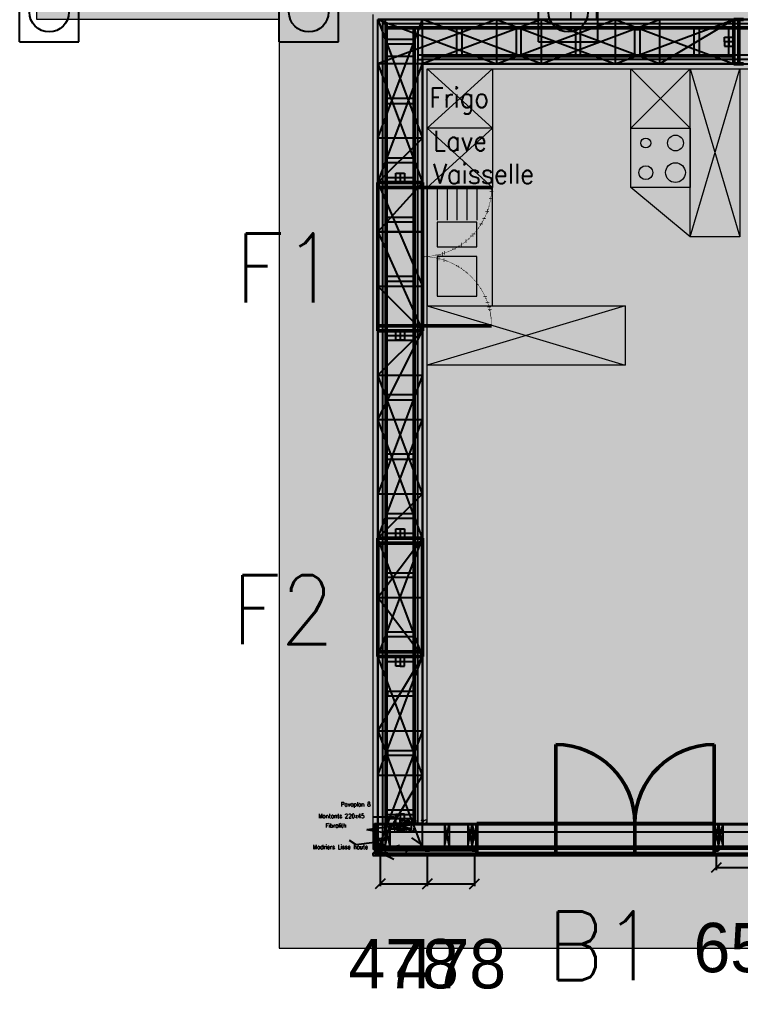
# Model space of a CAD drawing. Header units: millimetres. Extents: x -2139 to 106248, y 9575 to 78000.
# Drawn here: x 44817 to 52109, y 24085 to 33975 of the extents above; entities that cross this region are included whole.
import ezdxf

# ---------------------------------------------------------------- set-up
doc = ezdxf.new("R2010")
doc.units = ezdxf.units.MM
doc.linetypes.add('ACAD_ISO07W100', pattern=[3, 0, -3])
doc.linetypes.add('DOT2', pattern=[3.175, 0, -3.175])
for name, color, linetype, lineweight, true_color in [('Amenagement_interieur ... MaisonInner', 7, 'Continuous', 0, 0xffffff), ('Amenagement_interieur ... Vue_en_plan_SASInner', 7, 'Continuous', 0, 0xffffff), ('Fondations ... Decaissement', 8, 'Continuous', 0, 0x808080), ('Fondations ... Plots Carport', 253, 'Continuous', 25, 0xa0a0a4), ('Lisse_basse ... Madrier', 1, 'Continuous', 25, 0xff0000), ('Lisse_haute', 1, 'Continuous', 25, 0xff0000), ('Lisse_haute ... Madrier', 1, 'Continuous', 25, 0xff0000), ('Menuiseries', 136, 'Continuous', 50, 0x008080), ('Menuiseries ... Précadres', 136, 'Continuous', 25, 0x008080), ('Menuiseries ... Repères', 5, 'Continuous', 25, 0x0000ff), ('Mur paille ... Impaire120mm', 30, 'Continuous', 25, 0xff7f00), ('Mur paille ... Paire120mm', 40, 'Continuous', 25, 0xffaa00), ('Ossature_Bois ... 75x75', 1, 'Continuous', 25, 0xff0000), ('Ossature_Bois ... Bardage', 20, 'Continuous', 25, 0xff5500), ('Ossature_Bois ... Fibralith', 178, 'Continuous', 25, 0x000000), ('Ossature_Bois ... Isoroof 22', 30, 'Continuous', 25, 0xff7f00), ('Ossature_Bois ... Montant 220x45', 16, 'Continuous', 25, 0x850e0e), ('Ossature_Bois ... Notes', 178, 'Continuous', 25, 0x000000), ('Ossature_Bois ... Pavaplan 8', 178, 'Continuous', 25, 0x000000), ('Ossature_Bois ... Tasseaux', 44, 'Continuous', 25, 0xab7b00)]:
    doc.layers.add(name, color=color, linetype=linetype, lineweight=lineweight, true_color=true_color)
doc.styles.add('QCADDimTextStyle', font='txt')
doc.styles.add('textstyle188', font='Standard')
doc.styles.add('textstyle189', font='Standard')
doc.styles.add('textstyle190', font='Standard')
doc.styles.add('textstyle191', font='Standard')
doc.styles.add('textstyle192', font='Standard')
doc.styles.add('textstyle193', font='Standard')
doc.styles.add('textstyle194', font='Standard')
doc.styles.add('textstyle211', font='Standard')
doc.styles.add('textstyle212', font='Standard')
doc.styles.add('textstyle216', font='Standard')
doc.styles.add('textstyle51', font='standard')
doc.styles.add('textstyle52', font='standard')
doc.dimstyles.new('QCADDimStyle', dxfattribs={"dimtxt": 100, "dimasz": 10, "dimexe": 5, "dimexo": 10, "dimgap": 5, "dimtad": 1, "dimtoh": 1, "dimdec": 4, "dimzin": 0, "dimdsep": 46, "dimtxsty": 'QCADDimTextStyle', "dimcen": 0.09, "dimadec": 0, "dimazin": 0, "dimtfac": 1, "dimtdec": 4, "dimtofl": 0, "dimtmove": 0, "dimatfit": 3, "dimfxl": 1, "dimtolj": 1, "dimtzin": 0, "dimarcsym": 0})
pattern_1 = [(50, (0, 0), (910.923, -79.6954), [95.25, -1047.75]), (355, (0, 0), (-176.214, 955.283), [76.2, -838.2]), (100.451, (75.9, -6.6), (734.7125, 875.583), [80.95, -890.45]), (46.1842, (0, 254), (1355.395, -210.212), [142.875, -1571.625]), (96.6356, (113, 236.5), (1187.021, 1237.128), [121.425, -1335.675]), (351.184, (0, 254), (1187.023, 1237.126), [114.3, -1257.3]), (21, (127, 190.5), (758.0744, -511.3276), [95.25, -1047.75]), (326, (127, 190.5), (309.01, 920.94), [76.2, -838.2]), (71.4514, (190.2, 147.9), (1067.082, 409.614), [80.95, -890.45]), (37.5, (0, 0), (15.443, 422.7752), [0, -828.04, 0, -850.9, 0, -841.375]), (7.5, (0, 0), (334.0983, 500.903), [0, -485.14, 0, -808.99, 0, -320.675]), (-32.5, (-283.2, 0), (677.953, -28.6437), [0, -317.5, 0, -990.6, 0, -1314.45]), (-42.5, (-410.2, 0), (740.646, 127.1325), [0, -412.75, 0, -657.86, 0, -933.45])]

# ---------------------------------------------------------------- blocks, each defined once
blk = doc.blocks.new('Montant220x45')
at = {"layer": 'Ossature_Bois ... Montant 220x45'}
for p, q in [((45, 220), (0, 220)), ((0, 220), (0, 0)), ((0, 220), (45, 0)), ((0, 0), (45, 220)), ((45, 220), (45, 0)), ((0, 0), (45, 0))]:
    blk.add_line(p, q, dxfattribs=at)
blk = doc.blocks.new('Tasseau25x45')
at = {"layer": 'Ossature_Bois ... Tasseaux'}
for p, q in [((0, 25), (0, 0)), ((0, 25), (45, 25)), ((0, 25), (45, 0)), ((45, 25), (0, 0)), ((0, 0), (45, 0)), ((45, 25), (45, 0))]:
    blk.add_line(p, q, dxfattribs=at)
blk = doc.blocks.new('Plot Carport')
at = {"layer": 'Fondations ... Plots Carport'}
for p, q in [((-300, -300), (-300, 300)), ((-300, 300), (300, 300)), ((300, -300), (300, 300)), ((-300, -300), (300, -300))]:
    blk.add_line(p, q, dxfattribs=at)
blk.add_circle((0, 0), 200, dxfattribs=at)
blk = doc.blocks.new('75x75Plan')
at = {"layer": 'Ossature_Bois ... 75x75'}
for p, q in [((75, 75), (0, 75)), ((0, 75), (0, 0)), ((0, 75), (75, 0)), ((0, 0), (75, 75)), ((75, 0), (0, 0)), ((75, 75), (75, 0))]:
    blk.add_line(p, q, dxfattribs=at)
blk = doc.blocks.new('LameBardagePlan')
at = {"layer": 'Ossature_Bois ... Bardage'}
for p, q in [((150, 22), (0, 22)), ((0, 22), (0, 0)), ((150, 0), (0, 22)), ((0, 0), (150, 22)), ((0, 0), (150, 0)), ((150, 22), (150, 0))]:
    blk.add_line(p, q, dxfattribs=at)
blk = doc.blocks.new('*D216')
at = {"layer": 'Ossature_Bois ... Notes', "color": 0, "lineweight": -2}
for p, q in [((51864.5, 25522.5), (51864.5, 25363.8)), ((52519.5, 25522.5), (52519.5, 25363.8)), ((51914.5, 25438.8), (51814.5, 25338.8)), ((52469.5, 25338.8), (52569.5, 25438.8)), ((51864.5, 25388.8), (52519.5, 25388.8))]:
    blk.add_line(p, q, dxfattribs=at)
at = {"layer": 'Ossature_Bois ... Notes', "color": 0, "insert": (52192, 24576.3), "char_height": 500, "attachment_point": 5, "style": 'QCADDimTextStyle'}
blk.add_mtext('\\A1;655', dxfattribs=at)
blk = doc.blocks.new('*D225')
at = {"layer": 'Ossature_Bois ... Notes', "color": 0, "lineweight": -2}
for p, q in [((48464.5, 25522.5), (48464.5, 25200.4)), ((48942, 25522.5), (48942, 25200.4)), ((48514.5, 25275.4), (48414.5, 25175.4)), ((48464.5, 25225.4), (48942, 25225.4)), ((48892, 25175.4), (48992, 25275.4))]:
    blk.add_line(p, q, dxfattribs=at)
at = {"layer": 'Ossature_Bois ... Notes', "color": 0, "insert": (48703.2, 24412.9), "char_height": 500, "attachment_point": 5, "style": 'QCADDimTextStyle'}
blk.add_mtext('\\A1;478', dxfattribs=at)
blk = doc.blocks.new('*D226')
at = {"layer": 'Ossature_Bois ... Notes', "color": 0, "lineweight": -2}
for p, q in [((48942, 25522.5), (48942, 25200.4)), ((49419.5, 25522.5), (49419.5, 25200.4)), ((48992, 25275.4), (48892, 25175.4)), ((48942, 25225.4), (49419.5, 25225.4)), ((49369.5, 25175.4), (49469.5, 25275.4))]:
    blk.add_line(p, q, dxfattribs=at)
at = {"layer": 'Ossature_Bois ... Notes', "color": 0, "insert": (49180.7, 24412.9), "char_height": 500, "attachment_point": 5, "style": 'QCADDimTextStyle'}
blk.add_mtext('\\A1;478', dxfattribs=at)

msp = doc.modelspace()

# ---------------------------------------------------------------- hatches: boundary and pattern name
at = {"layer": 'Fondations ... Decaissement'}
h = msp.add_hatch(dxfattribs=at)
h.set_pattern_fill('AR-CONC', color=256, scale=5, style=0)
h.set_pattern_definition(pattern_1)
h.paths.add_polyline_path([(47442, 24575), (67442, 24575), (67442, 34975), (56692, 34975), (56692, 42925), (44992, 42925), (44992, 33975), (47442, 33975)], flags=0)
h.paths.add_polyline_path([(48442, 25575), (48442, 33975), (50392, 33975), (50392, 34975), (50392, 35475), (50442, 35475), (50442, 41925), (55692, 41925), (55692, 35475), (55742, 35475), (55742, 34975), (55742, 33975), (66442, 33975), (66442, 25575)], flags=0)
at = {"layer": 'Fondations ... Decaissement', "true_color": 0x800000}
h = msp.add_hatch(dxfattribs=at)
h.set_pattern_fill('AR-CONC', color=16, scale=5, style=0)
h.set_pattern_definition(pattern_1)
h.paths.add_polyline_path([(48442, 25575), (48442, 33975), (50392, 33975), (50392, 34975), (50392, 35475), (50442, 35475), (50442, 41925), (55692, 41925), (55692, 35475), (55742, 35475), (55742, 34975), (55742, 33975), (66442, 33975), (66442, 25575)], flags=0)
at = {"layer": 'Ossature_Bois ... Fibralith'}
h = msp.add_hatch(dxfattribs=at)
h.set_pattern_fill('JIS_WOOD', color=256, scale=10, style=0)
h.paths.add_polyline_path([(48442, 25835), (48442, 25535), (48407, 25535), (48407, 25835)], flags=0)
at = {"layer": 'Ossature_Bois ... Isoroof 22'}
h = msp.add_hatch(dxfattribs=at)
h.set_pattern_fill('HONEY', color=256, style=0)
h.set_pattern_definition([(0, (0, 0), (4.7625, 2.74963), [3.175, -6.35]), (120, (0, 0), (-4.76249943, 2.74963099), [3.175, -6.35]), (60, (0, 0), (5.7e-07, 5.49926099), [-6.35, 3.175])])
h.paths.add_polyline_path([(48442, 25607), (66442, 25607), (66442, 25585), (48442, 25585)], flags=0)

# ---------------------------------------------------------------- linework, layer by layer
at = {"layer": 'Amenagement_interieur ... MaisonInner', "color": 0}
for p, q in [((48392, 34025), (48392, 25575)), ((48942, 33475), (65942, 33475)), ((48942, 25835), (48942, 33475)), ((48392, 25575), (48942, 25575))]:
    msp.add_line(p, q, dxfattribs=at)
at = {"layer": 'Amenagement_interieur ... MaisonInner', "color": 4, "linetype": 'DOT2', "true_color": 0x00ffff}
for p, q in [((52042, 33975), (52092, 33975)), ((52042, 33525), (52042, 33975)), ((52092, 33975), (52092, 33525)), ((52142, 33975), (52092, 33975)), ((52092, 33525), (52042, 33525)), ((52092, 33525), (52142, 33525)), ((48392, 32325), (48392, 32275)), ((48892, 32325), (48442, 32325)), ((48442, 32325), (48442, 30825)), ((48442, 32275), (48892, 32275)), ((48892, 30825), (48892, 32325)), ((48892, 32275), (49592, 32275)), ((48942, 32275), (48942, 32325)), ((48392, 30875), (48392, 30825)), ((48442, 30875), (48892, 30875)), ((48892, 30875), (49592, 30875)), ((48942, 30825), (48942, 30875)), ((48442, 30825), (48892, 30825)), ((48892, 28725), (48442, 28725)), ((48442, 28725), (48442, 27525)), ((48892, 27525), (48892, 28725)), ((48442, 28675), (48892, 28675)), ((48442, 27575), (48892, 27575)), ((48442, 27525), (48892, 27525))]:
    msp.add_line(p, q, dxfattribs=at)
at = {"layer": 'Amenagement_interieur ... MaisonInner', "color": 9, "true_color": 0xc0c0c0}
for p, q in [((48942, 32875), (48942, 33475)), ((48942, 33475), (49602, 33475)), ((49602, 33475), (48942, 32875)), ((49602, 32875), (48942, 33475)), ((49602, 33475), (49602, 32875)), ((51002, 33475), (52102, 33475)), ((51002, 32275), (51002, 33475)), ((51002, 33475), (51602, 32875)), ((51602, 33475), (51002, 32875)), ((51602, 31775), (51602, 33475)), ((51602, 33475), (52102, 31775)), ((51602, 31775), (52102, 33475)), ((52102, 33475), (52102, 31775)), ((49602, 32875), (48942, 32875)), ((48942, 32275), (48942, 32875)), ((48942, 32875), (49602, 32275)), ((49602, 32875), (48942, 32275)), ((49602, 32875), (49602, 32275)), ((51002, 32875), (51602, 32875)), ((51002, 32275), (51002, 32875)), ((51602, 32875), (51602, 32275)), ((49602, 32275), (48942, 32275)), ((49602, 32275), (48942, 32275)), ((48942, 32275), (48942, 31075)), ((49042, 32255), (49042, 31945)), ((49142, 32255), (49142, 31945)), ((49242, 32255), (49242, 31945)), ((49342, 32255), (49342, 31945)), ((49442, 32255), (49442, 31945)), ((49602, 31075), (49602, 32275)), ((51602, 32275), (51002, 32275)), ((51602, 31775), (51002, 32275)), ((49442, 31925), (49042, 31925)), ((49042, 31925), (49042, 31675)), ((49442, 31675), (49442, 31925)), ((52102, 31775), (51602, 31775)), ((49042, 31675), (49442, 31675)), ((49442, 31575), (49042, 31575)), ((49042, 31575), (49042, 31175)), ((49442, 31175), (49442, 31575)), ((49042, 31175), (49442, 31175)), ((48942, 31075), (49602, 31075)), ((48942, 30475), (48942, 31075)), ((48942, 31075), (50942, 31075)), ((50942, 31075), (48942, 30475)), ((48942, 31075), (50942, 30475)), ((50942, 31075), (50942, 30475)), ((50942, 30475), (48942, 30475))]:
    msp.add_line(p, q, dxfattribs=at)
at = {"layer": 'Amenagement_interieur ... MaisonInner', "color": 253, "true_color": 0xa0a0a4}
for p, q in [((48892, 25835), (65992, 25835)), ((65992, 25575), (48942, 25575))]:
    msp.add_line(p, q, dxfattribs=at)
at = {"layer": 'Amenagement_interieur ... MaisonInner', "color": 9, "true_color": 0xc0c0c0}
for centre, radius in [((51152, 32725), 50), ((51452, 32725), 80), ((51152, 32425), 70), ((51452, 32425), 100)]:
    msp.add_circle(centre, radius, dxfattribs=at)
at = {"layer": 'Amenagement_interieur ... MaisonInner', "color": 4, "linetype": 'DOT2', "true_color": 0x00ffff}
for centre, start, end in [((48892, 32275), 270, 0), ((48892, 30875), 0, 90)]:
    msp.add_arc(centre, 700, start, end, dxfattribs=at)
at = {"layer": 'Amenagement_interieur ... Vue_en_plan_SASInner', "color": 9, "true_color": 0xc0c0c0}
for p, q in [((50392, 35475), (50392, 33975)), ((50652, 33975), (50652, 35475))]:
    msp.add_line(p, q, dxfattribs=at)
at = {"layer": 'Amenagement_interieur ... Vue_en_plan_SASInner'}
msp.add_line((50392, 33975), (50652, 33975), dxfattribs=at)
at = {"layer": 'Fondations ... Decaissement'}
for p, q in [((44992, 33975), (44992, 42925)), ((47442, 34975), (47442, 33975)), ((47442, 33975), (44992, 33975)), ((47442, 33975), (47442, 24575)), ((47442, 24575), (67442, 24575))]:
    msp.add_line(p, q, dxfattribs=at)
at = {"layer": 'Fondations ... Decaissement', "color": 16, "true_color": 0x800000}
for p, q in [((50392, 33975), (50392, 34975)), ((48442, 25575), (48442, 33975)), ((48442, 33975), (50392, 33975)), ((48442, 25575), (66442, 25575))]:
    msp.add_line(p, q, dxfattribs=at)
at = {"layer": 'Lisse_basse ... Madrier'}
for p, q in [((48442, 25532), (48442, 33975)), ((48442, 33975), (48492, 33975)), ((66442, 33975), (48492, 33975)), ((48517, 33975), (48517, 25560)), ((48517, 33900), (66442, 33900)), ((48817, 33900), (48817, 25835)), ((48892, 25835), (48892, 33900)), ((51992, 33600), (51992, 33900)), ((52042, 33600), (52042, 33900)), ((48817, 33600), (48517, 33600)), ((48892, 33600), (52042, 33600)), ((52042, 33600), (52042, 33525)), ((48817, 33525), (48517, 33525)), ((52042, 33525), (48892, 33525)), ((50442, 33525), (50442, 33525)), ((50442, 33525), (50442, 33525)), ((48517, 32375), (48817, 32375)), ((48517, 32325), (48817, 32325)), ((48517, 30825), (48817, 30825)), ((48517, 30775), (48817, 30775)), ((48517, 28775), (48817, 28775)), ((48517, 28725), (48817, 28725)), ((48517, 27525), (48817, 27525)), ((48517, 27475), (48817, 27475)), ((48517, 25885), (48817, 25885)), ((48517, 25835), (48817, 25835)), ((48517, 25752), (48517, 25827)), ((48517, 25827), (66367, 25827)), ((48817, 25835), (48892, 25835)), ((48517, 25752), (66367, 25752)), ((48517, 25532), (48442, 25532)), ((48517, 25607), (66367, 25607)), ((48517, 25607), (48517, 25532)), ((48517, 25532), (66367, 25532))]:
    msp.add_line(p, q, dxfattribs=at)
at = {"layer": 'Lisse_haute'}
for p, q in [((49242, 33625), (49242, 33875)), ((49292, 33875), (49292, 33625)), ((49842, 33875), (49842, 33625)), ((49892, 33625), (49892, 33875)), ((50442, 33875), (50442, 33625)), ((50492, 33625), (50492, 33875)), ((51042, 33625), (51042, 33875)), ((51042, 33875), (51092, 33875)), ((51092, 33875), (51092, 33625)), ((51642, 33625), (51642, 33875)), ((51692, 33875), (51692, 33625)), ((48542, 33775), (48792, 33775)), ((48792, 33725), (48542, 33725)), ((48792, 33175), (48542, 33175)), ((48542, 33125), (48792, 33125)), ((48542, 32575), (48792, 32575)), ((48792, 32525), (48542, 32525)), ((48542, 31975), (48792, 31975)), ((48792, 31925), (48542, 31925)), ((48792, 31375), (48542, 31375)), ((48542, 31325), (48792, 31325)), ((48542, 30775), (48792, 30775)), ((48792, 30725), (48542, 30725)), ((48792, 30175), (48542, 30175)), ((48542, 30125), (48792, 30125)), ((48792, 29575), (48542, 29575)), ((48542, 29525), (48792, 29525)), ((48542, 28975), (48792, 28975)), ((48792, 28925), (48542, 28925)), ((48542, 28375), (48792, 28375)), ((48792, 28325), (48542, 28325)), ((48542, 27775), (48792, 27775)), ((48792, 27725), (48542, 27725)), ((48542, 27125), (48542, 27175)), ((48542, 27175), (48792, 27175)), ((48792, 27125), (48542, 27125)), ((48542, 26525), (48542, 26575)), ((48542, 26575), (48792, 26575)), ((48792, 26525), (48542, 26525)), ((48542, 25975), (48792, 25975)), ((48792, 25925), (48542, 25925))]:
    msp.add_line(p, q, dxfattribs=at)
at = {"layer": 'Lisse_haute ... Madrier'}
for p, q in [((48442, 33975), (48492, 33975)), ((48442, 25560), (48442, 33975)), ((48487, 33975), (48487, 25560)), ((66442, 33930), (48487, 33930)), ((48492, 33975), (66442, 33975)), ((48532, 33930), (48532, 25835)), ((48532, 33885), (66397, 33885)), ((48802, 25835), (48802, 33885)), ((48847, 33885), (48847, 33575)), ((66352, 33615), (48847, 33615)), ((48847, 25835), (48847, 33575)), ((48847, 33570), (48892, 33570)), ((48892, 33570), (48892, 33525)), ((48892, 33570), (48892, 25835)), ((66042, 33570), (48892, 33570)), ((48892, 33525), (66037, 33525)), ((48532, 25835), (48517, 25835)), ((48517, 25835), (48517, 25560)), ((48847, 25835), (48802, 25835)), ((48892, 25835), (48847, 25835)), ((48487, 25560), (48442, 25560)), ((48517, 25560), (48487, 25560))]:
    msp.add_line(p, q, dxfattribs=at)
at = {"layer": 'Menuiseries'}
for p, q in [((52042, 33525), (52042, 33975)), ((52042, 33975), (52092, 33975)), ((52092, 33525), (52092, 33975)), ((52092, 33975), (52142, 33975)), ((52092, 33525), (52042, 33525)), ((52142, 33525), (52092, 33525)), ((48442, 32275), (48442, 32325)), ((48442, 32325), (48892, 32325)), ((48442, 30875), (48442, 32275)), ((48442, 32275), (48892, 32275)), ((48892, 32325), (48892, 32275)), ((48892, 32275), (48892, 30875)), ((48892, 32275), (49592, 32275)), ((48892, 30875), (48442, 30875)), ((48442, 30875), (48442, 30825)), ((48892, 30825), (48892, 30875)), ((48892, 30875), (49592, 30875)), ((48442, 30825), (48892, 30825)), ((48442, 28675), (48442, 28725)), ((48442, 28725), (48892, 28725)), ((48892, 28725), (48892, 28675)), ((48442, 27525), (48442, 28675)), ((48442, 28675), (48892, 28675)), ((48892, 28675), (48892, 27525)), ((48892, 27575), (48442, 27575)), ((48442, 27575), (48442, 27525)), ((48442, 27525), (48892, 27525)), ((48892, 27525), (48892, 27575)), ((50242, 26635), (50242, 25835)), ((51842, 26635), (51842, 25835)), ((49442, 25835), (49442, 25532)), ((51842, 25835), (49442, 25835)), ((50242, 25835), (50242, 25532)), ((51042, 25835), (51042, 25532)), ((51842, 25835), (51842, 25532)), ((49442, 25532), (51842, 25532))]:
    msp.add_line(p, q, dxfattribs=at)
at = {"layer": 'Menuiseries', "linetype": 'ACAD_ISO07W100'}
for centre, start, end in [((48892, 32275), 270, 0), ((48892, 30875), 0, 90)]:
    msp.add_arc(centre, 700, start, end, dxfattribs=at)
at = {"layer": 'Menuiseries'}
for centre, start, end in [((50242, 25835), 0, 90), ((51842, 25835), 90, 180)]:
    msp.add_arc(centre, 800, start, end, dxfattribs=at)
at = {"layer": 'Menuiseries ... Précadres'}
for p, q in [((51947, 33795), (52042, 33795)), ((51947, 33750), (51947, 33795)), ((52042, 33750), (51947, 33750)), ((51947, 33750), (51947, 33705)), ((51992, 33795), (51992, 33705)), ((52042, 33795), (52042, 33750)), ((52042, 33705), (52042, 33750)), ((51947, 33705), (52042, 33705)), ((48622, 32325), (48622, 32420)), ((48622, 32420), (48667, 32420)), ((48667, 32420), (48667, 32325)), ((48667, 32420), (48712, 32420)), ((48712, 32420), (48712, 32325)), ((48667, 32325), (48622, 32325)), ((48712, 32325), (48667, 32325)), ((48622, 30825), (48667, 30825)), ((48622, 30730), (48622, 30825)), ((48667, 30825), (48667, 30730)), ((48667, 30825), (48712, 30825)), ((48712, 30825), (48712, 30730)), ((48667, 30730), (48622, 30730)), ((48712, 30730), (48667, 30730)), ((48622, 28820), (48667, 28820)), ((48622, 28725), (48622, 28820)), ((48667, 28820), (48667, 28725)), ((48667, 28820), (48712, 28820)), ((48712, 28820), (48712, 28725)), ((48667, 28725), (48622, 28725)), ((48712, 28725), (48667, 28725)), ((48622, 27430), (48622, 27525)), ((48622, 27525), (48667, 27525)), ((48667, 27525), (48667, 27430)), ((48712, 27525), (48667, 27525)), ((48712, 27430), (48712, 27525)), ((48667, 27430), (48622, 27430)), ((48667, 27430), (48712, 27430)), ((48622, 25835), (48622, 25930)), ((48622, 25930), (48667, 25930)), ((48667, 25930), (48667, 25835)), ((48712, 25930), (48667, 25930)), ((48712, 25835), (48712, 25930)), ((48667, 25835), (48622, 25835)), ((48667, 25835), (48712, 25835))]:
    msp.add_line(p, q, dxfattribs=at)
at = {"layer": 'Mur paille ... Impaire120mm'}
for p, q in [((48442, 33525), (48442, 33975)), ((48442, 33975), (49642, 33525)), ((49642, 33975), (48442, 33525)), ((48442, 33975), (49642, 33975)), ((49642, 33975), (49642, 33525)), ((49642, 33975), (50842, 33975)), ((49642, 33525), (50842, 33975)), ((49642, 33975), (50842, 33525)), ((50842, 33975), (50842, 33525)), ((50842, 33975), (52042, 33975)), ((50842, 33525), (52042, 33975)), ((50842, 33975), (52042, 33525)), ((52042, 33975), (52042, 33525)), ((49642, 33525), (48442, 33525)), ((48442, 33525), (48892, 32325)), ((48442, 32325), (48892, 33525)), ((48442, 33525), (48442, 32325)), ((48892, 32325), (48892, 33525)), ((50842, 33525), (49642, 33525)), ((52042, 33525), (50842, 33525)), ((48892, 32325), (48442, 32325)), ((48442, 31825), (48892, 32325)), ((48442, 32325), (48442, 31125)), ((48442, 32325), (48892, 32325)), ((48442, 31825), (48442, 32325)), ((48892, 32325), (48892, 31125)), ((48892, 32325), (48892, 31825)), ((48442, 31825), (48892, 31825)), ((48442, 31825), (48892, 30825)), ((48442, 30825), (48442, 31825)), ((48892, 31825), (48442, 31825)), ((48892, 30825), (48892, 31825)), ((48442, 31125), (48442, 29925)), ((48892, 31125), (48892, 29925)), ((48892, 30825), (48442, 30825)), ((48442, 29925), (48892, 30825)), ((48442, 29925), (48892, 29925)), ((48442, 29925), (48442, 28725)), ((48442, 28725), (48892, 29925)), ((48892, 28725), (48442, 29925)), ((48892, 29925), (48892, 28725)), ((48442, 28725), (48892, 28725)), ((48442, 28725), (48442, 27525)), ((48442, 27525), (48892, 28725)), ((48892, 27525), (48442, 28725)), ((48892, 28725), (48892, 27525)), ((48442, 27525), (48892, 27525)), ((48442, 27525), (48442, 26325)), ((48442, 26325), (48892, 27525)), ((48892, 26325), (48442, 27525)), ((48892, 27525), (48892, 26325)), ((48442, 26325), (48892, 26325)), ((48442, 26325), (48442, 25575)), ((48892, 26325), (48442, 25575)), ((48892, 25575), (48892, 26325)), ((48442, 25575), (48892, 25575))]:
    msp.add_line(p, q, dxfattribs=at)
at = {"layer": 'Mur paille ... Paire120mm'}
for p, q in [((48442, 32775), (48892, 33975)), ((48892, 33975), (48442, 33975)), ((48442, 33975), (48892, 32775)), ((48442, 32775), (48442, 33975)), ((48892, 32775), (48892, 33975)), ((48892, 33975), (50092, 33975)), ((50092, 33975), (48892, 33525)), ((50092, 33525), (48892, 33975)), ((50092, 33975), (50092, 33525)), ((50092, 33525), (51292, 33975)), ((51292, 33525), (50092, 33975)), ((51292, 33975), (50092, 33975)), ((51292, 33975), (51292, 33525)), ((51292, 33975), (52042, 33975)), ((51292, 33525), (52042, 33975)), ((52042, 33975), (52042, 33525)), ((48892, 33525), (50092, 33525)), ((50092, 33525), (51292, 33525)), ((52042, 33525), (51292, 33525)), ((48442, 32325), (48892, 32775)), ((48892, 32775), (48442, 32775)), ((48442, 31575), (48442, 32775)), ((48892, 31575), (48892, 32775)), ((48892, 32325), (48442, 32325)), ((48442, 31275), (48442, 32325)), ((48442, 32325), (48892, 31275)), ((48892, 32325), (48892, 31275)), ((48892, 30375), (48892, 31575)), ((48442, 31275), (48892, 31275)), ((48892, 30825), (48442, 31275)), ((48442, 31275), (48442, 30825)), ((48892, 30825), (48892, 31275)), ((48442, 30375), (48892, 30825)), ((48442, 30825), (48442, 30375)), ((48892, 30825), (48442, 30825)), ((48892, 29175), (48442, 30375)), ((48442, 30375), (48892, 30375)), ((48892, 30375), (48442, 29175)), ((48442, 29175), (48442, 30375)), ((48892, 30375), (48892, 29175)), ((48442, 28725), (48442, 29175)), ((48892, 29175), (48442, 28725)), ((48442, 29175), (48892, 29175)), ((48892, 28725), (48892, 29175)), ((48892, 28725), (48442, 28725)), ((48442, 28725), (48442, 28125)), ((48442, 28125), (48892, 28725)), ((48892, 28725), (48892, 28125)), ((48442, 28125), (48892, 28125)), ((48892, 27525), (48442, 28125)), ((48442, 28125), (48442, 27525)), ((48892, 28125), (48892, 27525)), ((48442, 26775), (48892, 27525)), ((48442, 27525), (48442, 26775)), ((48442, 27525), (48892, 27525)), ((48892, 26775), (48892, 27525)), ((48892, 26775), (48442, 25575)), ((48442, 25575), (48442, 26775)), ((48442, 26775), (48892, 25575)), ((48442, 26775), (48892, 26775)), ((48892, 25575), (48892, 26775)), ((48442, 25575), (48892, 25575))]:
    msp.add_line(p, q, dxfattribs=at)
at = {"layer": 'Ossature_Bois ... Bardage'}
for p, q in [((48392, 25535), (66492, 25535)), ((48392, 25535), (48392, 25513)), ((48392, 25513), (66492, 25513))]:
    msp.add_line(p, q, dxfattribs=at)
at = {"layer": 'Ossature_Bois ... Fibralith'}
for p, q in [((48407, 25835), (48407, 25535)), ((48407, 25835), (48442, 25835)), ((48442, 25835), (48442, 25535)), ((48407, 25535), (48442, 25535))]:
    msp.add_line(p, q, dxfattribs=at)
at = {"layer": 'Ossature_Bois ... Isoroof 22'}
for p, q in [((48442, 25607), (66442, 25607)), ((48442, 25607), (48442, 25585)), ((48442, 25585), (66442, 25585))]:
    msp.add_line(p, q, dxfattribs=at)
at = {"layer": 'Ossature_Bois ... Pavaplan 8'}
for p, q in [((48442, 25835), (66442, 25835)), ((48442, 25827), (48442, 25835)), ((48442, 25827), (66442, 25827))]:
    msp.add_line(p, q, dxfattribs=at)
at = {"layer": 'Ossature_Bois ... Tasseaux'}
for p, q in [((48442, 25560), (48442, 25535)), ((49442, 25560), (48442, 25560)), ((48442, 25535), (49442, 25535)), ((49442, 25535), (49442, 25560)), ((49442, 25560), (49442, 25560))]:
    msp.add_line(p, q, dxfattribs=at)

# ---------------------------------------------------------------- block references
at = {"layer": 'Fondations ... Plots Carport'}
for p in [(45117, 34050), (47742, 34050), (50367, 34050)]:
    msp.add_blockref('Plot Carport', p, dxfattribs=at)
at = {"layer": 'Ossature_Bois ... 75x75'}
msp.add_blockref('75x75Plan', (48442, 25607), dxfattribs=at)
at = {"layer": 'Ossature_Bois ... Bardage'}
msp.add_blockref('LameBardagePlan', (48392, 25513), dxfattribs=at)
at = {"layer": 'Ossature_Bois ... Montant 220x45'}
for p in [(48517, 25607), (49117, 25607), (49352, 25607), (49397, 25607), (51842, 25607), (51887, 25607)]:
    msp.add_blockref('Montant220x45', p, dxfattribs=at)
at = {"layer": 'Ossature_Bois ... Montant 220x45', "rotation": 90}
msp.add_blockref('Montant220x45', (48782, 25782), dxfattribs=at)
at = {"layer": 'Ossature_Bois ... Tasseaux'}
for p in [(48442, 25560), (48919.5, 25560), (49397, 25560), (51842, 25560)]:
    msp.add_blockref('Tasseau25x45', p, dxfattribs=at)

# ---------------------------------------------------------------- texts
at = {"layer": 'Amenagement_interieur ... MaisonInner', "color": 9, "true_color": 0xc0c0c0, "char_height": 200, "attachment_point": 1}
for s, insert, width, style in [('Frigo', (48964.5, 33284.1), 600, 'textstyle51'), ('Lave\\PVaisselle', (48998.7, 32847.3), 1155.556, 'textstyle52')]:
    msp.add_mtext(s, dxfattribs=dict(at, insert=insert, width=width, style=style))
at = {"layer": 'Menuiseries ... Repères', "char_height": 305.171, "attachment_point": 6}
for s, insert, style in [('\\H697.534;F\\S^ 1;', (48031.9, 31460.7), 'textstyle211'), ('\\H697.534;F\\S^ 2;', (48000, 28000), 'textstyle212'), ('\\H697.534;B\\S^ 1;', (51269.9, 24597.4), 'textstyle216')]:
    msp.add_mtext(s, dxfattribs=dict(at, insert=insert, style=style))
at = {"layer": 'Ossature_Bois ... Notes', "char_height": 305.171, "attachment_point": 6}
for s, insert, style in [('\\H43.5959;Pavaplan 8', (48367.7, 26023.6), 'textstyle189'), ('\\H43.5959;Montants 220x45', (48306.4, 25911.4), 'textstyle194'), ('\\H43.5959;Fibralith', (48122.4, 25815.7), 'textstyle188'), ('\\H43.5959;IsoRoof 22', (48944.6, 25852.1), 'textstyle193'), ('\\H43.5959;Tasseau', (48808.4, 25782.5), 'textstyle192'), ('\\H43.5959;Madriers Lisse haute', (48341.7, 25598.5), 'textstyle190'), ('\\H43.5959;Bardage', (48774.1, 25576.7), 'textstyle191')]:
    msp.add_mtext(s, dxfattribs=dict(at, insert=insert, style=style))

# ---------------------------------------------------------------- dimensions: what is measured, and where the dimension line sits
at = {"layer": 'Ossature_Bois ... Notes'}
for base, p1, p2, picture, middle in [((48941.9788411, 25225.4363153), (48464.4788411, 25572.5494817), (48941.9788411, 25572.5494817), '*D225', (48703.2288411, 24412.9363153)), ((49419.4788411, 25225.4363153), (48941.9788411, 25572.5494817), (49419.4788411, 25572.5494817), '*D226', (49180.7288411, 24412.9363153)), ((52519.5, 25388.8), (51864.5, 25572.5), (52519.5, 25572.5), '*D216', (52192, 24576.3))]:
    dim = msp.add_linear_dim(base=base, p1=p1, p2=p2, dimstyle='QCADDimStyle', override={"dimscale": 5, "dimtxt": 100, "dimasz": 10, "dimexe": 5, "dimexo": 10, "dimgap": 5, "dimtih": 0, "dimdec": 0, "dimtsz": 10, "dimclrd": 0, "dimclre": 0, "dimclrt": 0, "dimadec": 1, "dimtmove": 2}, dxfattribs=at)
    dim.commit()
    dim.dimension.update_dxf_attribs({"geometry": picture, "text_midpoint": middle})

# ---------------------------------------------------------------- leaders
for points in [[(48787.6, 25837.6), (48600, 25900), (48400, 25900)], [(48582.9, 25805.3), (48331.3, 25771)], [(48524.7, 25737.8), (48331.3, 25771)], [(48407, 25642.8), (48223.2, 25619.3), (48153.6, 25662.9)], [(48487, 25572.5), (48665, 25617.2)], [(48892.6, 25616.2), (48785.6, 25690)], [(48486.2, 25530.9), (48604.7, 25473.8)]]:
    msp.add_leader(points, dimstyle='QCADDimStyle', dxfattribs=at)

doc.saveas('drawing.dxf')
